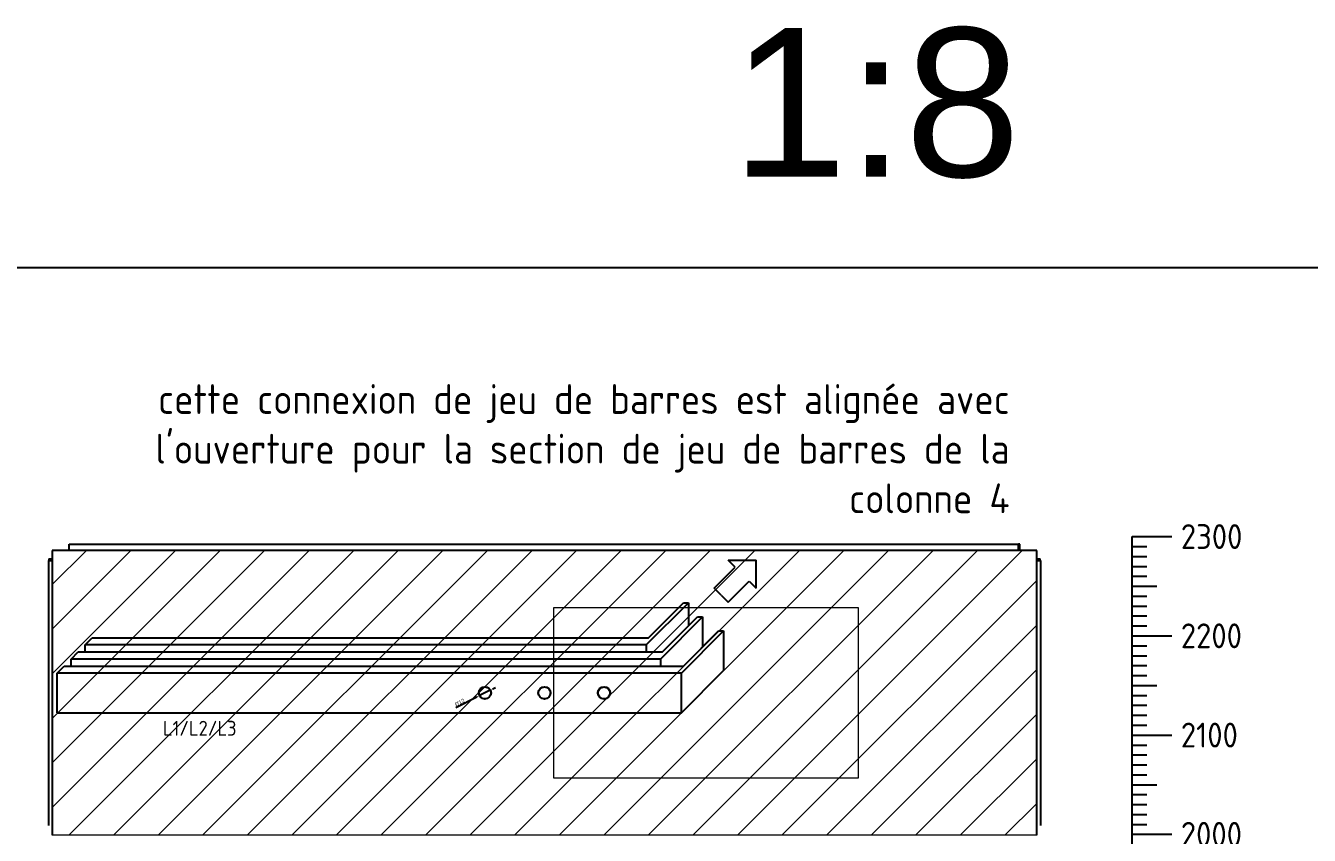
# Model space of a CAD drawing. Header units: millimetres. Extents: x 37984 to 70752, y 14140 to 37584.
# Drawn here: x 45213 to 46507, y 28768 to 29584 of the extents above; entities that cross this region are included whole.
import ezdxf
from ezdxf.enums import TextEntityAlignment as Align

# ---------------------------------------------------------------- set-up
doc = ezdxf.new("R2010")
doc.units = ezdxf.units.MM
doc.layers.add('! NO PLOT !', color=7, linetype='Continuous', true_color=0xff75dd, plot=False)
doc.layers.add('000-PI-Oprema', color=30, linetype='Continuous', lineweight=5)
for name, color, linetype in [('000-PI-ORMAR', 2, 'Continuous'), ('000-PI_TEXT', 7, 'Continuous'), ('004-PI-DIN Šina', 3, 'Continuous')]:
    doc.layers.add(name, color=color, linetype=linetype)
doc.styles.add('PI0', font='isocpeur.ttf', dxfattribs={"width": 0.9})
doc.styles.get("Standard").update_dxf_attribs({"font": 'arial.ttf'})
doc.dimstyles.new('ISO-25', dxfattribs={"dimtxt": 4, "dimasz": 3, "dimexe": 1.25, "dimexo": 0.625, "dimtad": 1, "dimtxsty": 'Standard', "dimcen": 3, "dimadec": 0, "dimazin": 0, "dimtfac": 1, "dimtmove": 0, "dimatfit": 3, "dimfxl": 1, "dimarcsym": 0})

# ---------------------------------------------------------------- blocks, each defined once
blk = doc.blocks.new('*U1199')
at = {"layer": '004-PI-DIN Šina', "ltscale": 0.25}
for radius in [6.25, 6]:
    blk.add_circle((0, 0), radius, dxfattribs=at)
blk = doc.blocks.new('*U1200')
at = {"layer": '004-PI-DIN Šina', "color": 0, "linetype": 'ByBlock', "lineweight": -2, "transparency": 16777216}
for p in [(0, 0), (60, 0), (120, 0)]:
    blk.add_blockref('*U1199', p, dxfattribs=at)
blk = doc.blocks.new('*D1201')
at = {"layer": '004-PI-DIN Šina', "color": 0, "lineweight": -2, "ltscale": 0.25, "transparency": 16777216}
for p, q in [((45646.8, 28896.7), (45667.9, 28907.4)), ((45681.3, 28914.1), (45670.6, 28908.7)), ((45684, 28915.4), (45686.7, 28916.8))]:
    blk.add_line(p, q, dxfattribs=at)
at = {"layer": '004-PI-DIN Šina', "color": 0, "ltscale": 0.25, "transparency": 16777216}
for points in [[(45667.7, 28907.8), (45668.2, 28906.9), (45670.6, 28908.7)], [(45683.8, 28915.9), (45684.2, 28915), (45681.3, 28914.1)]]:
    blk.add_solid(points, dxfattribs=at)
at = {"layer": 'Defpoints', "color": 0, "ltscale": 0.25, "transparency": 16777216}
for p in [(45670.6, 28908.7), (45681.3, 28914.1)]:
    blk.add_point(p, dxfattribs=at)
at = {"layer": '004-PI-DIN Šina', "color": 0, "ltscale": 0.25, "transparency": 16777216, "insert": (45650.6, 28901.7), "char_height": 4, "attachment_point": 5, "rotation": 26.6823}
blk.add_mtext('∅12', dxfattribs=at)
blk = doc.blocks.new('skala_2300')
for p, q in [((0, 1400), (0, 2300)), ((0, 2300), (40, 2300)), ((0, 2290), (15, 2290)), ((0, 2280), (15, 2280)), ((0, 2270), (15, 2270)), ((0, 2260), (15, 2260)), ((0, 2250), (25, 2250)), ((0, 2240), (15, 2240)), ((0, 2230), (15, 2230)), ((0, 2220), (15, 2220)), ((0, 2210), (15, 2210)), ((0, 2200), (40, 2200)), ((0, 2190), (15, 2190)), ((0, 2180), (15, 2180)), ((0, 2170), (15, 2170)), ((0, 2160), (15, 2160)), ((0, 2150), (25, 2150)), ((0, 2140), (15, 2140)), ((0, 2130), (15, 2130)), ((0, 2120), (15, 2120)), ((0, 2110), (15, 2110)), ((0, 2100), (40, 2100)), ((0, 2090), (15, 2090)), ((0, 2080), (15, 2080)), ((0, 2070), (15, 2070)), ((0, 2060), (15, 2060)), ((0, 2050), (25, 2050)), ((0, 2040), (15, 2040)), ((0, 2030), (15, 2030)), ((0, 2020), (15, 2020)), ((0, 2010), (15, 2010)), ((0, 2000), (40, 2000)), ((0, 2000), (40, 2000))]:
    blk.add_line(p, q)
at = {"style": 'PI0', "width": 0.9}
for s, p in [('2300', (49.2, 2300)), ('2200', (49.2, 2200)), ('2100', (49.2, 2100)), ('2000', (49.2, 2000))]:
    blk.add_text(s, height=25, dxfattribs=at).set_placement(p, align=Align.MIDDLE_LEFT)

msp = doc.modelspace()

# ---------------------------------------------------------------- hatches: boundary and pattern name
at = {"layer": '000-PI-Oprema', "ltscale": 0.25, "transparency": 33554508}
h = msp.add_hatch(dxfattribs=at)
h.set_pattern_fill('ANSI31', color=256, scale=10)
h.set_pattern_definition([(45, (-312.12, -12670.128), (-22.45064, 22.45064), [])])
h.paths.add_polyline_path([(46231.983, 29054.904), (45239.983, 29054.904), (45239.983, 28767.904), (46231.983, 28767.904)])

# ---------------------------------------------------------------- linework, layer by layer
at = {"layer": '! NO PLOT !', "ltscale": 0.25}
msp.add_lwpolyline([(44210.635, 29339.576), (44210.635, 26139.576), (47278.182, 26139.576), (47278.182, 28124.741), (48802.635, 28124.741), (48802.635, 29339.576), (44210.635, 29339.576)], dxfattribs=at)
at = {"layer": '000-PI-Oprema', "ltscale": 0.01}
msp.add_lwpolyline([(45239.983, 28767.904), (45239.983, 29054.904), (46231.983, 29054.904), (46231.983, 28767.904)], close=True, dxfattribs=at)
at = {"layer": '000-PI-Oprema', "ltscale": 0.25}
msp.add_lwpolyline([(45745.363, 28997.46), (46051.983, 28997.46), (46051.983, 28825.347), (45745.363, 28825.347)], close=True, dxfattribs=at)
at = {"layer": '000-PI-ORMAR'}
for p, q in [((45239.983, 29054.904), (45239.983, 28767.904)), ((46231.983, 29054.904), (45239.983, 29054.904)), ((45256.983, 29061.404), (45280.483, 29061.404)), ((45256.983, 29060.904), (45256.983, 29061.404)), ((45256.983, 29054.904), (45256.983, 29060.904)), ((45280.483, 29061.404), (46213.483, 29061.404)), ((46214.983, 29061.404), (46213.483, 29061.404)), ((46213.483, 29054.904), (46213.483, 29061.404)), ((46213.483, 29060.904), (46213.483, 29054.904)), ((46214.983, 29054.904), (46214.983, 29061.404)), ((46231.983, 28767.904), (46231.983, 29054.904)), ((45236.233, 29044.904), (45239.983, 29044.904)), ((45236.233, 29044.904), (45236.233, 28777.904)), ((45236.483, 29046.404), (45239.983, 29046.404)), ((45236.483, 29046.404), (45236.483, 29044.904)), ((45238.983, 29044.904), (45238.983, 29046.404)), ((46231.983, 29046.404), (46235.483, 29046.404)), ((46231.983, 29044.904), (46235.733, 29044.904)), ((46232.983, 29044.904), (46232.983, 29046.404)), ((46235.483, 29044.904), (46235.483, 29046.404)), ((46235.733, 29044.904), (46235.733, 28777.904))]:
    msp.add_line(p, q, dxfattribs=at)
at = {"layer": '000-PI_TEXT', "ltscale": 0.25}
for p, q in [((45906.909, 29016.856), (45928.122, 29038.069)), ((45928.122, 29038.069), (45921.051, 29045.14)), ((45921.051, 29045.14), (45949.336, 29045.14)), ((45949.336, 29016.856), (45949.336, 29045.14)), ((45921.051, 29002.713), (45942.265, 29023.927)), ((45942.265, 29023.927), (45949.336, 29016.856)), ((45913.98, 29009.784), (45906.909, 29016.856)), ((45913.98, 29009.784), (45921.051, 29002.713))]:
    msp.add_line(p, q, dxfattribs=at)
at = {"layer": '004-PI-DIN Šina', "ltscale": 0.25}
for p, q in [((45838.627, 28959.688), (45881.054, 29002.114)), ((45840.698, 28966.759), (45876.054, 29002.114)), ((45876.054, 29002.114), (45881.054, 29002.114)), ((45881.054, 29002.114), (45881.054, 28978.83)), ((45852.769, 28945.546), (45895.196, 28987.972)), ((45854.84, 28952.617), (45890.196, 28987.972)), ((45890.196, 28987.972), (45895.196, 28987.972)), ((45895.196, 28987.972), (45895.196, 28957.617)), ((45873.983, 28931.404), (45916.409, 28973.83)), ((45876.054, 28938.475), (45911.409, 28973.83)), ((45911.409, 28973.83), (45916.409, 28973.83)), ((45916.409, 28973.83), (45916.409, 28933.83)), ((45273.267, 28959.688), (45280.338, 28966.759)), ((45280.338, 28966.759), (45840.698, 28966.759)), ((45838.627, 28959.688), (45838.627, 28952.617)), ((45259.125, 28945.546), (45266.196, 28952.617)), ((45266.196, 28952.617), (45854.84, 28952.617)), ((45852.769, 28945.546), (45852.769, 28938.475)), ((45244.983, 28931.404), (45252.054, 28938.475)), ((45252.054, 28938.475), (45876.054, 28938.475)), ((45873.983, 28891.404), (45916.409, 28933.83))]:
    msp.add_line(p, q, dxfattribs=at)
at = {"layer": '004-PI-DIN Šina'}
for p, q in [((45273.267, 28952.617), (45273.267, 28959.688)), ((45838.627, 28959.688), (45273.267, 28959.688)), ((45259.125, 28938.475), (45259.125, 28945.546)), ((45852.769, 28945.546), (45259.125, 28945.546)), ((45873.983, 28931.404), (45244.983, 28931.404)), ((45244.983, 28891.404), (45244.983, 28931.404)), ((45873.983, 28891.404), (45873.983, 28931.404)), ((45244.983, 28891.404), (45873.983, 28891.404))]:
    msp.add_line(p, q, dxfattribs=at)

# ---------------------------------------------------------------- block references
msp.add_blockref('skala_2300', (46327.983, 26768.904))
msp.add_blockref('*U1200', (45675.983, 28911.404), dxfattribs=at)

# ---------------------------------------------------------------- texts
at = {"layer": '! NO PLOT !', "ltscale": 0.25, "insert": (46069.988, 29505.33), "char_height": 150, "attachment_point": 5}
msp.add_mtext_dynamic_manual_height_columns('\\pxqc;{\\fArial|b0|i0|c238|p34;1:8}', width=2618.94585, gutter_width=12.5, heights=[0], dxfattribs=at)
msp.add_mtext_dynamic_manual_height_columns('\\pxqc;{\\fArial|b0|i0|c238|p34;1:8}', width=2618.94585, gutter_width=12.5, heights=[0], dxfattribs=at)
at = {"insert": (45729.021, 29157.438), "char_height": 30, "width": 951.2848, "attachment_point": 5, "style": 'PI0'}
msp.add_mtext("\\pxqr;cette connexion de jeu de barres est alignée avec l'ouverture pour la section de jeu de barres de la colonne 4", dxfattribs=at)
at = {"layer": '000-PI_TEXT', "ltscale": 0.01, "insert": (45351.616, 28883.265), "char_height": 15, "width": 286.2, "attachment_point": 1, "style": 'PI0'}
msp.add_mtext('{\\fISOCPEUR|b0|i0|c238|p34;L1/L2/L3}', dxfattribs=at)

# ---------------------------------------------------------------- dimensions: what is measured, and where the dimension line sits
at = {"layer": '004-PI-DIN Šina', "ltscale": 0.25}
dim = msp.add_diameter_dim_2p(p1=(45681.344, 28914.098), p2=(45670.621, 28908.709), dimstyle='ISO-25', dxfattribs=at)
dim.commit()
dim.dimension.update_dxf_attribs({"geometry": '*D1201', "text_midpoint": (45651.81, 28899.255), "dimtype": 163})

doc.saveas('drawing.dxf')
